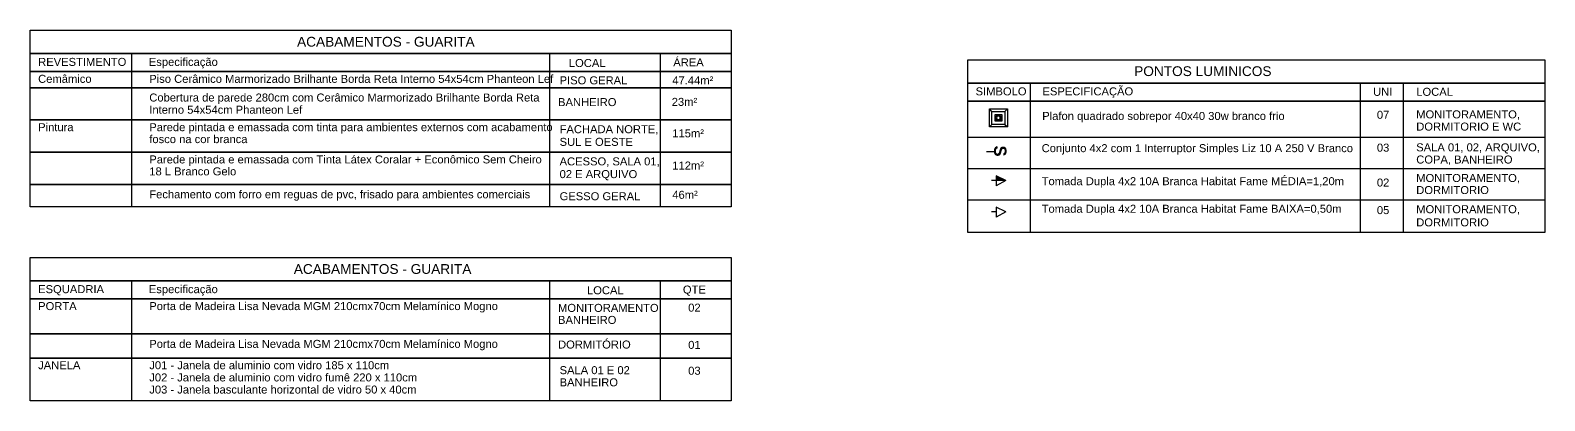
# Model space of a CAD drawing. Header units: metres. Extents: x 1186 to 11427, y -5173 to 11421.
# Drawn here: x 1222.27 to 1257.72, y 1425.95 to 1434.63 of the extents above; entities that cross this region are included whole.
import ezdxf

# ---------------------------------------------------------------- set-up
doc = ezdxf.new("R2010")
doc.units = ezdxf.units.M
doc.header["$LTSCALE"] = 8
doc.layers.get('0').update_dxf_attribs({"lineweight": 5})
for name, color, linetype in [('A-COTAS', 3, 'Continuous'), ('KIRYA - LEGENDA', 7, 'Continuous'), ('LD_Luminárias', 220, 'Continuous'), ('VN_PONTOS ELÉTRICOS', 10, 'Continuous')]:
    doc.layers.add(name, color=color, linetype=linetype)
doc.styles.add('EA_80_1-100', font='swissl.ttf', dxfattribs={"height": 0.2})
doc.styles.add('REGUA80', font='cityb___.ttf', dxfattribs={"width": 1.4})

# ---------------------------------------------------------------- blocks, each defined once
blk = doc.blocks.new('hehhehehe')
at = {"color": 224}
for points in [[(3287.431, 1425.623), (3287.551, 1425.623), (3287.551, 1425.743), (3287.431, 1425.743)], [(3287.451, 1425.643), (3287.531, 1425.643), (3287.531, 1425.723), (3287.451, 1425.723)]]:
    blk.add_lwpolyline(points, close=True, dxfattribs=at)
for radius in [0.034, 0.0331]:
    blk.add_circle((3287.491, 1425.683), radius, dxfattribs=at)
blk = doc.blocks.new('rfr')
at = {"color": 204}
for p, q in [((1658.441, 796.112), (1658.399, 796.154)), ((1658.656, 796.112), (1658.699, 796.154)), ((1658.441, 795.897), (1658.399, 795.854)), ((1658.656, 795.897), (1658.699, 795.854))]:
    blk.add_line(p, q, dxfattribs=at)
for points in [[(1658.699, 796.154), (1658.699, 795.854), (1658.399, 795.854), (1658.399, 796.154)], [(1658.656, 796.112), (1658.656, 795.897), (1658.441, 795.897), (1658.441, 796.112)]]:
    blk.add_lwpolyline(points, close=True, dxfattribs=at)
at = {"layer": 'LD_Luminárias', "xscale": -0.900000000000091, "yscale": 0.900000000000091, "zscale": 0.900000000000091, "rotation": 180}
blk.add_blockref('hehhehehe', (-1300.193, 2079.119), dxfattribs=at)

msp = doc.modelspace()

# ---------------------------------------------------------------- hatches: boundary and pattern name
at = {"layer": 'VN_PONTOS ELÉTRICOS', "linetype": 'Continuous'}
msp.add_hatch(color=30, dxfattribs=at).paths.add_polyline_path([(1244.885, 1431.109), (1245.108, 1431.109), (1244.885, 1431.222)])

# ---------------------------------------------------------------- linework, layer by layer
at = {"layer": 'KIRYA - LEGENDA'}
for points in [[(1222.273, 1434.635), (1238.677, 1434.635), (1238.677, 1434.086), (1222.273, 1434.086)], [(1222.273, 1434.086), (1238.677, 1434.086), (1238.677, 1433.664), (1222.273, 1433.664)], [(1222.273, 1433.664), (1238.677, 1433.664), (1238.677, 1433.286), (1222.273, 1433.286)], [(1244.219, 1433.944), (1257.725, 1433.944), (1257.725, 1433.396), (1244.219, 1433.396)], [(1244.219, 1433.396), (1257.725, 1433.396), (1257.725, 1432.973), (1244.219, 1432.973)], [(1222.273, 1433.286), (1238.677, 1433.286), (1238.677, 1432.531), (1222.273, 1432.531)], [(1244.219, 1432.973), (1257.725, 1432.973), (1257.725, 1429.894), (1244.219, 1429.894)], [(1222.273, 1432.531), (1238.677, 1432.531), (1238.677, 1431.775), (1222.273, 1431.775)], [(1222.273, 1431.775), (1238.677, 1431.775), (1238.677, 1431.019), (1222.273, 1431.019)], [(1222.273, 1431.019), (1238.677, 1431.019), (1238.677, 1430.497), (1222.273, 1430.497)], [(1222.273, 1429.307), (1238.677, 1429.307), (1238.677, 1428.759), (1222.273, 1428.759)], [(1222.273, 1428.759), (1238.677, 1428.759), (1238.677, 1428.337), (1222.273, 1428.337)], [(1222.273, 1428.337), (1238.677, 1428.337), (1238.677, 1427.52), (1222.273, 1427.52)], [(1222.273, 1427.52), (1238.677, 1427.52), (1238.677, 1426.951), (1222.273, 1426.951)], [(1222.273, 1426.951), (1238.677, 1426.951), (1238.677, 1425.95), (1222.273, 1425.95)]]:
    msp.add_lwpolyline(points, close=True, dxfattribs=at)
for points in [[(1224.646, 1434.086), (1224.646, 1430.497)], [(1234.426, 1434.086), (1234.426, 1430.497)], [(1237.022, 1434.086), (1237.022, 1430.497)], [(1245.679, 1433.396), (1245.679, 1429.894)], [(1253.405, 1433.396), (1253.405, 1429.894)], [(1254.415, 1433.396), (1254.415, 1429.894)], [(1244.219, 1432.125), (1257.725, 1432.125)], [(1244.219, 1431.393), (1257.725, 1431.393)], [(1244.219, 1430.661), (1257.725, 1430.661)], [(1224.646, 1428.759), (1224.646, 1425.95)], [(1234.426, 1428.759), (1234.426, 1425.95)], [(1237.022, 1428.759), (1237.022, 1425.95)]]:
    msp.add_lwpolyline(points, dxfattribs=at)
at = {"layer": 'VN_PONTOS ELÉTRICOS', "color": 30, "linetype": 'Continuous'}
for p, q in [((1244.657, 1431.792), (1244.841, 1431.792)), ((1244.885, 1431.222), (1244.885, 1430.986)), ((1245.108, 1431.109), (1244.885, 1431.222)), ((1244.885, 1431.109), (1244.776, 1431.109)), ((1245.108, 1431.109), (1244.885, 1431.109)), ((1245.108, 1431.109), (1244.885, 1430.986)), ((1244.885, 1430.49), (1244.885, 1430.254)), ((1245.108, 1430.377), (1244.885, 1430.49)), ((1244.885, 1430.377), (1244.776, 1430.377)), ((1245.108, 1430.377), (1244.885, 1430.254))]:
    msp.add_line(p, q, dxfattribs=at)

# ---------------------------------------------------------------- block references
at = {"layer": 'A-COTAS', "xscale": 1.419468630819374, "yscale": 1.419468630819374, "zscale": 1.419468630819374}
msp.add_blockref('rfr', (-1109.321, 302.678), dxfattribs=at)

# ---------------------------------------------------------------- texts
at = {"layer": 'KIRYA - LEGENDA', "style": 'EA_80_1-100'}
for s, height, p in [('ACABAMENTOS - GUARITA', 0.22891, (1228.518, 1434.251)), ('ÁREA', 0.1874, (1237.325, 1433.789)), ('REVESTIMENTO', 0.18737, (1222.457, 1433.799)), ('Especificação', 0.18737, (1225.048, 1433.799)), ('LOCAL', 0.1874, (1234.881, 1433.773)), ('PONTOS LUMINICOS', 0.22891, (1248.114, 1433.561)), ('Cemâmico', 0.1874, (1222.457, 1433.402)), ('Piso Cerâmico Marmorizado Brilhante Borda Reta Interno 54x54cm Phanteon Lef', 0.18737, (1225.059, 1433.402)), ('PISO GERAL', 0.1874, (1234.664, 1433.367)), ('47.44m²', 0.1874, (1237.302, 1433.367)), ('SIMBOLO', 0.1874, (1244.402, 1433.108)), ('ESPECIFICAÇÃO', 0.18737, (1245.968, 1433.108)), ('Cobertura de parede 280cm com Cerâmico Marmorizado Brilhante Borda Reta', 0.18737, (1225.059, 1432.964)), ('BANHEIRO', 0.1874, (1234.628, 1432.857)), ('23m²', 0.1874, (1237.289, 1432.862)), ('UNI', 0.1874, (1253.707, 1433.098)), ('LOCAL', 0.1874, (1254.718, 1433.098)), ('Interno 54x54cm Phanteon Lef', 0.18737, (1225.059, 1432.678)), ('Plafon quadrado sobrepor 40x40 30w branco frio', 0.18737, (1245.962, 1432.532)), ('07', 0.1874, (1253.796, 1432.559)), ('MONITORAMENTO,', 0.18737, (1254.717, 1432.569)), ('Pintura', 0.1874, (1222.457, 1432.269)), ('Parede pintada e emassada com tinta para ambientes externos com acabamento', 0.18737, (1225.059, 1432.269)), ('FACHADA NORTE,', 0.18737, (1234.664, 1432.222)), ('115m²', 0.1874, (1237.302, 1432.125)), ('DORMITORIO E WC', 0.18737, (1254.717, 1432.283)), ('fosco na cor branca', 0.18737, (1225.059, 1431.989)), ('SUL E OESTE', 0.18737, (1234.664, 1431.925)), ('Conjunto 4x2 com 1 Interruptor Simples Liz 10 A 250 V Branco', 0.18737, (1245.949, 1431.777)), ('03', 0.1874, (1253.796, 1431.789)), ('SALA 01, 02, ARQUIVO, ', 0.18737, (1254.717, 1431.796)), ('Parede pintada e emassada com Tinta Látex Coralar + Econômico Sem Cheiro ', 0.18737, (1225.059, 1431.513)), ('ACESSO, SALA 01,', 0.18737, (1234.664, 1431.467)), ('112m²', 0.1874, (1237.302, 1431.37)), ('COPA, BANHEIRO', 0.18737, (1254.717, 1431.511)), ('18 L Branco Gelo', 0.18737, (1225.059, 1431.233)), ('02 E ARQUIVO', 0.18737, (1234.664, 1431.169)), ('Tomada Dupla 4x2 10A Branca Habitat Fame MÉDIA=1,20m', 0.18737, (1245.949, 1431.003)), ('MONITORAMENTO,', 0.18737, (1254.717, 1431.078)), ('Fechamento com forro em reguas de pvc, frisado para ambientes comerciais', 0.18737, (1225.059, 1430.696)), ('GESSO GERAL', 0.18737, (1234.664, 1430.65)), ('46m²', 0.1874, (1237.302, 1430.684)), ('02', 0.1874, (1253.796, 1430.971)), ('DORMITORIO', 0.1874, (1254.717, 1430.795)), ('Tomada Dupla 4x2 10A Branca Habitat Fame BAIXA=0,50m', 0.18737, (1245.949, 1430.357)), ('05', 0.1874, (1253.796, 1430.325)), ('MONITORAMENTO,', 0.18737, (1254.717, 1430.346)), ('DORMITORIO', 0.1874, (1254.717, 1430.038)), ('ACABAMENTOS - GUARITA', 0.22891, (1228.442, 1428.924)), ('ESQUADRIA', 0.1874, (1222.457, 1428.472)), ('Especificação', 0.18737, (1225.048, 1428.472)), ('LOCAL', 0.1874, (1235.305, 1428.446)), ('QTE', 0.1874, (1237.55, 1428.462)), ('PORTA', 0.1874, (1222.457, 1428.075)), ('Porta de Madeira Lisa Nevada MGM 210cmx70cm Melamínico Mogno', 0.18737, (1225.059, 1428.075)), ('MONITORAMENTO', 0.18737, (1234.627, 1428.033)), ('02', 0.1874, (1237.674, 1428.039)), ('BANHEIRO', 0.1874, (1234.627, 1427.751)), ('Porta de Madeira Lisa Nevada MGM 210cmx70cm Melamínico Mogno', 0.18737, (1225.059, 1427.189)), ('DORMITÓRIO', 0.1874, (1234.628, 1427.174)), ('01', 0.1874, (1237.674, 1427.166)), ('JANELA', 0.1874, (1222.457, 1426.689)), ('J01 - Janela de aluminio com vidro 185 x 110cm ', 0.18737, (1225.059, 1426.689)), ('J02 - Janela de aluminio com vidro fumê 220 x 110cm ', 0.18737, (1225.059, 1426.403)), ('SALA 01 E 02', 0.18737, (1234.664, 1426.573)), ('03', 0.1874, (1237.674, 1426.56)), ('J03 - Janela basculante horizontal de vidro 50 x 40cm', 0.18737, (1225.059, 1426.119)), ('BANHEIRO', 0.1874, (1234.664, 1426.288))]:
    msp.add_text(s, height=height, dxfattribs=at).set_placement(p)
at = {"layer": 'VN_PONTOS ELÉTRICOS', "color": 30, "linetype": 'Continuous', "style": 'REGUA80'}
msp.add_text('S', height=0.289, rotation=270, dxfattribs=at).set_placement((1244.835, 1431.932))

doc.saveas('drawing.dxf')
